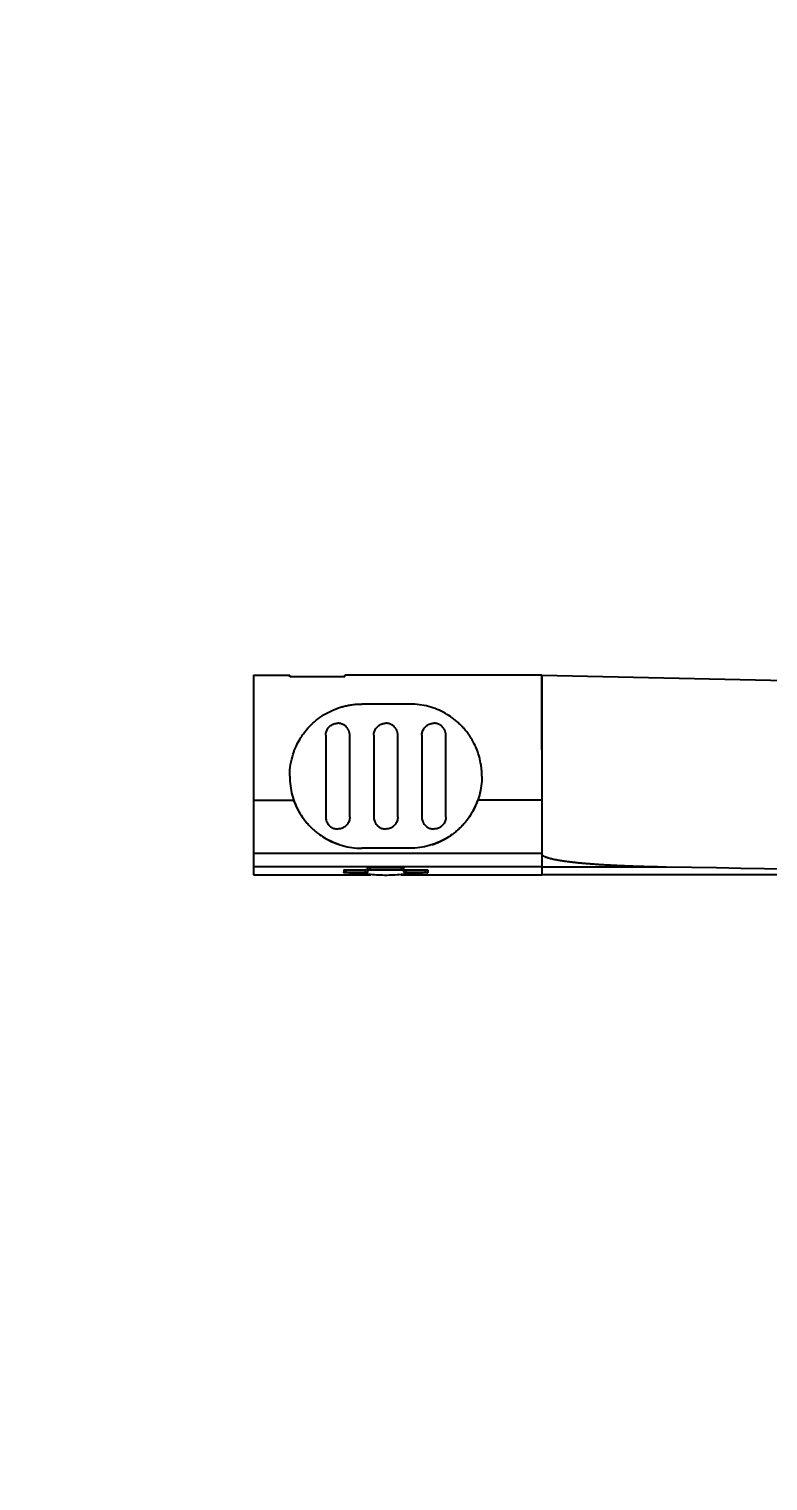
# Model space of a CAD drawing. Header units: inches. Extents: x 0 to 77285, y -118 to 40065.
# Drawn here: x 12879.8 to 12910.6, y 23756.4 to 23816.8 of the extents above; entities that cross this region are included whole.
import ezdxf

# ---------------------------------------------------------------- set-up
doc = ezdxf.new("R2010")
doc.units = ezdxf.units.IN
doc.header["$LTSCALE"] = 5
doc.header["$MEASUREMENT"] = 0
doc.layers.add('55', color=5, linetype='Continuous')
doc.styles.add('SCI', font='')
doc.styles.get('SCI').set_extended_font_data('Gulim')
doc.dimstyles.new('SCH', dxfattribs={"dimtxt": 2.5, "dimasz": 2, "dimexe": 1.25, "dimexo": 0.625, "dimtad": 1, "dimdec": 8, "dimtxsty": 'SCI', "dimcen": 2.5, "dimclrd": 4, "dimclre": 4, "dimclrt": 7, "dimadec": 8, "dimazin": 2, "dimtfac": 1, "dimtdec": 8, "dimtmove": 0, "dimatfit": 3, "dimfxl": 1, "dimarcsym": 0})

# ---------------------------------------------------------------- blocks, each defined once
blk = doc.blocks.new('A$C9060243b')
for p, q in [((-4.361, -423.504), (-3.898, -402.004)), ((3.942, -402.004), (3.942, -423.504)), ((3.612, -423.504), (3.612, -418.336)), ((-4.361, -423.504), (0.839, -423.504)), ((-4.361, -423.504), (-4.361, -431.704)), ((-1.262, -423.504), (-4.361, -423.504)), ((0.839, -423.504), (3.942, -423.504)), ((0.839, -423.504), (0.839, -426.176)), ((3.064, -423.504), (3.064, -435.504)), ((3.609, -423.504), (3.609, -435.504)), ((0.839, -426.176), (0.839, -426.176)), ((1.539, -427.504), (-1.861, -427.504)), ((2.547, -427.712), (2.547, -427.713)), ((3.839, -428.354), (3.738, -428.354)), ((3.839, -429.154), (3.839, -428.354)), ((-1.861, -428.504), (1.539, -428.504)), ((-3.161, -429.004), (-3.161, -431.004)), ((1.539, -429.504), (-1.861, -429.504)), ((2.839, -429.004), (2.839, -431.004)), ((3.737, -429.354), (3.636, -429.354)), ((3.825, -429.254), (3.652, -429.254)), ((3.737, -430.654), (3.737, -429.354)), ((3.839, -429.154), (3.738, -429.154)), ((-1.861, -430.504), (1.539, -430.504)), ((3.737, -430.654), (3.636, -430.654)), ((3.825, -430.754), (3.652, -430.754)), ((3.839, -430.854), (3.738, -430.854)), ((3.839, -431.654), (3.839, -430.854)), ((-4.293, -431.704), (-4.361, -431.704)), ((1.539, -431.504), (-1.861, -431.504)), ((3.839, -431.654), (3.738, -431.654)), ((-1.861, -432.504), (1.539, -432.504)), ((2.547, -432.295), (2.547, -432.296)), ((-4.361, -435.504), (-4.361, -434.004)), ((-4.293, -434.004), (-4.361, -434.004)), ((0.839, -433.833), (0.839, -433.833)), ((0.839, -435.504), (0.839, -433.833)), ((-4.361, -435.504), (3.939, -435.504))]:
    blk.add_line(p, q)
for points in [[(3.612, -418.336), (3.63, -417.278), (3.647, -416.243), (3.663, -415.23), (3.68, -414.241), (3.696, -413.275), (3.711, -412.334), (3.726, -411.418), (3.741, -410.527), (3.755, -409.662), (3.768, -408.823), (3.781, -408.011), (3.794, -407.227), (3.806, -406.47), (3.818, -405.743), (3.829, -405.044), (3.84, -404.375), (3.85, -403.736), (3.86, -403.127), (3.869, -402.55), (3.878, -402.004)], [(3.108, -423.504), (3.111, -423.501), (3.114, -423.499), (3.117, -423.496), (3.12, -423.493), (3.123, -423.49), (3.125, -423.486), (3.128, -423.483), (3.131, -423.48), (3.133, -423.477), (3.136, -423.473), (3.138, -423.47), (3.14, -423.466), (3.143, -423.463), (3.145, -423.46), (3.147, -423.456), (3.15, -423.452), (3.152, -423.449), (3.154, -423.445), (3.156, -423.442), (3.158, -423.438), (3.16, -423.434), (3.162, -423.43), (3.164, -423.426), (3.166, -423.423), (3.168, -423.419), (3.17, -423.415), (3.172, -423.411), (3.174, -423.407), (3.176, -423.403), (3.178, -423.399), (3.18, -423.395), (3.182, -423.391), (3.184, -423.387), (3.185, -423.383), (3.187, -423.379), (3.189, -423.375), (3.191, -423.37), (3.192, -423.366), (3.194, -423.362), (3.196, -423.358), (3.197, -423.354), (3.199, -423.35), (3.2, -423.346), (3.202, -423.342), (3.204, -423.338), (3.205, -423.334), (3.207, -423.329), (3.208, -423.325), (3.21, -423.321), (3.211, -423.317), (3.213, -423.313), (3.214, -423.309), (3.216, -423.305), (3.217, -423.3), (3.218, -423.296), (3.22, -423.292), (3.221, -423.288), (3.223, -423.284), (3.224, -423.28), (3.225, -423.275), (3.227, -423.271), (3.228, -423.267), (3.229, -423.263), (3.231, -423.259), (3.232, -423.255), (3.233, -423.251), (3.234, -423.247), (3.236, -423.242), (3.237, -423.238), (3.238, -423.234), (3.239, -423.23), (3.241, -423.226), (3.242, -423.222), (3.243, -423.217), (3.244, -423.213), (3.245, -423.209), (3.247, -423.205), (3.248, -423.201), (3.249, -423.197), (3.25, -423.192), (3.256, -423.171), (3.261, -423.15), (3.267, -423.129), (3.272, -423.107), (3.277, -423.086), (3.282, -423.065), (3.287, -423.043), (3.292, -423.021), (3.296, -423), (3.301, -422.978), (3.305, -422.957), (3.309, -422.935), (3.314, -422.913), (3.318, -422.892), (3.322, -422.87), (3.326, -422.848), (3.329, -422.826), (3.333, -422.804), (3.337, -422.783), (3.341, -422.761), (3.344, -422.739), (3.348, -422.717), (3.351, -422.695), (3.355, -422.673), (3.358, -422.651), (3.361, -422.629), (3.364, -422.607), (3.368, -422.585), (3.371, -422.563), (3.374, -422.541), (3.377, -422.519), (3.38, -422.497), (3.383, -422.475), (3.386, -422.453), (3.389, -422.43), (3.392, -422.408), (3.394, -422.386), (3.397, -422.364), (3.4, -422.342), (3.403, -422.32), (3.405, -422.298), (3.408, -422.276), (3.41, -422.253), (3.413, -422.231), (3.415, -422.209), (3.418, -422.187), (3.42, -422.165), (3.423, -422.142), (3.425, -422.12), (3.428, -422.098), (3.43, -422.076), (3.432, -422.054), (3.434, -422.031), (3.437, -422.009), (3.439, -421.987), (3.441, -421.965), (3.443, -421.943), (3.445, -421.92), (3.447, -421.898), (3.45, -421.876), (3.452, -421.854), (3.454, -421.831), (3.456, -421.809), (3.458, -421.787), (3.46, -421.765), (3.462, -421.742), (3.464, -421.72), (3.466, -421.698), (3.467, -421.675), (3.469, -421.653), (3.471, -421.631), (3.473, -421.609), (3.475, -421.586), (3.477, -421.564), (3.478, -421.542), (3.48, -421.519), (3.482, -421.497), (3.484, -421.475), (3.485, -421.452), (3.487, -421.43), (3.49, -421.386), (3.494, -421.341), (3.497, -421.296), (3.5, -421.252), (3.503, -421.207), (3.506, -421.162), (3.509, -421.118), (3.512, -421.073), (3.515, -421.028), (3.517, -420.984), (3.52, -420.939), (3.523, -420.894), (3.525, -420.85), (3.528, -420.805), (3.531, -420.76), (3.533, -420.715), (3.535, -420.671), (3.538, -420.626), (3.54, -420.581), (3.542, -420.537), (3.545, -420.492), (3.547, -420.447), (3.549, -420.402), (3.551, -420.358), (3.553, -420.313), (3.555, -420.268), (3.557, -420.223), (3.559, -420.178), (3.561, -420.134), (3.563, -420.089), (3.565, -420.044), (3.567, -419.999), (3.568, -419.955), (3.57, -419.91), (3.572, -419.865), (3.574, -419.82), (3.575, -419.775), (3.577, -419.73), (3.578, -419.686), (3.58, -419.641), (3.581, -419.596), (3.583, -419.551), (3.584, -419.506), (3.586, -419.462), (3.587, -419.417), (3.588, -419.372), (3.59, -419.327), (3.591, -419.282), (3.592, -419.237), (3.594, -419.193), (3.595, -419.148), (3.596, -419.103), (3.597, -419.058), (3.598, -419.013), (3.599, -418.968), (3.6, -418.923), (3.601, -418.879), (3.602, -418.834), (3.603, -418.789), (3.604, -418.744), (3.605, -418.724), (3.605, -418.703), (3.606, -418.683), (3.606, -418.662), (3.607, -418.642), (3.607, -418.622), (3.607, -418.601), (3.608, -418.581), (3.608, -418.56), (3.609, -418.54), (3.609, -418.52), (3.609, -418.499), (3.61, -418.479), (3.61, -418.458), (3.61, -418.438), (3.611, -418.418), (3.611, -418.397), (3.611, -418.377), (3.612, -418.356), (3.612, -418.336)], [(3.939, -429.379), (3.939, -429.086), (3.939, -428.792), (3.939, -428.498), (3.939, -428.204), (3.939, -427.911), (3.939, -427.617), (3.939, -427.323), (3.939, -427.029), (3.939, -426.736), (3.939, -426.442), (3.939, -426.148), (3.939, -425.854), (3.939, -425.56), (3.939, -425.267), (3.939, -424.973), (3.939, -424.679), (3.939, -424.385), (3.939, -424.092), (3.939, -423.798), (3.939, -423.504)], [(-0.161, -426.004), (-0.185, -426.004), (-0.209, -426.005), (-0.232, -426.005), (-0.256, -426.006), (-0.28, -426.006), (-0.303, -426.008), (-0.327, -426.009), (-0.351, -426.01), (-0.374, -426.012), (-0.398, -426.013), (-0.421, -426.015), (-0.445, -426.018), (-0.468, -426.02), (-0.491, -426.022), (-0.515, -426.025), (-0.538, -426.028), (-0.561, -426.031), (-0.584, -426.034), (-0.607, -426.038), (-0.63, -426.041), (-0.714, -426.056), (-0.796, -426.072), (-0.875, -426.09), (-0.953, -426.111), (-1.029, -426.132), (-1.103, -426.156), (-1.175, -426.18), (-1.244, -426.207), (-1.312, -426.234), (-1.378, -426.262), (-1.442, -426.291), (-1.504, -426.322), (-1.564, -426.352), (-1.621, -426.384), (-1.677, -426.415), (-1.731, -426.448), (-1.782, -426.48), (-1.832, -426.512), (-1.879, -426.545), (-1.925, -426.577), (-1.964, -426.606), (-2.003, -426.636), (-2.042, -426.667), (-2.079, -426.698), (-2.116, -426.729), (-2.153, -426.761), (-2.188, -426.793), (-2.223, -426.825), (-2.257, -426.858), (-2.291, -426.891), (-2.324, -426.925), (-2.356, -426.959), (-2.387, -426.993), (-2.418, -427.028), (-2.448, -427.063), (-2.478, -427.098), (-2.506, -427.133), (-2.534, -427.169), (-2.562, -427.205), (-2.588, -427.241), (-2.638, -427.312), (-2.687, -427.385), (-2.733, -427.46), (-2.778, -427.537), (-2.821, -427.616), (-2.862, -427.697), (-2.9, -427.78), (-2.936, -427.865), (-2.97, -427.951), (-3.002, -428.04), (-3.031, -428.129), (-3.057, -428.221), (-3.081, -428.314), (-3.102, -428.408), (-3.119, -428.504), (-3.134, -428.601), (-3.146, -428.7), (-3.154, -428.8), (-3.159, -428.902), (-3.161, -429.004)], [(-0.161, -426.004), (-0.058, -426.006), (0.044, -426.011), (0.144, -426.02), (0.243, -426.031), (0.341, -426.046), (0.437, -426.064), (0.532, -426.085), (0.625, -426.109), (0.717, -426.135), (0.806, -426.164), (0.894, -426.196), (0.981, -426.23), (1.065, -426.266), (1.148, -426.305), (1.229, -426.346), (1.307, -426.388), (1.384, -426.433), (1.459, -426.479), (1.532, -426.527), (1.602, -426.577), (1.64, -426.605), (1.678, -426.634), (1.716, -426.664), (1.752, -426.694), (1.789, -426.724), (1.824, -426.755), (1.859, -426.787), (1.894, -426.819), (1.928, -426.851), (1.962, -426.884), (1.995, -426.918), (2.027, -426.952), (2.059, -426.986), (2.09, -427.021), (2.121, -427.057), (2.151, -427.093), (2.181, -427.129), (2.21, -427.166), (2.238, -427.203), (2.266, -427.241), (2.314, -427.308), (2.36, -427.378), (2.405, -427.451), (2.449, -427.525), (2.491, -427.602), (2.531, -427.681), (2.57, -427.763), (2.606, -427.847), (2.641, -427.932), (2.673, -428.02), (2.703, -428.11), (2.73, -428.202), (2.754, -428.296), (2.776, -428.391), (2.794, -428.489), (2.81, -428.589), (2.822, -428.69), (2.831, -428.793), (2.837, -428.898), (2.839, -429.004)], [(0.766, -426.151), (0.77, -426.152), (0.773, -426.153), (0.777, -426.155), (0.781, -426.156), (0.784, -426.157), (0.788, -426.158), (0.791, -426.159), (0.795, -426.161), (0.799, -426.162), (0.802, -426.163), (0.806, -426.164), (0.81, -426.166), (0.813, -426.167), (0.817, -426.168), (0.821, -426.169), (0.824, -426.171), (0.828, -426.172), (0.832, -426.173), (0.835, -426.174), (0.839, -426.176)], [(1.564, -426.55), (1.559, -426.547), (1.555, -426.544), (1.551, -426.541), (1.547, -426.538), (1.542, -426.535), (1.538, -426.532), (1.534, -426.529), (1.53, -426.526), (1.525, -426.523), (1.521, -426.52), (1.517, -426.517), (1.513, -426.514), (1.508, -426.512), (1.504, -426.509), (1.5, -426.506), (1.495, -426.503), (1.491, -426.5), (1.487, -426.497), (1.482, -426.494), (1.478, -426.492), (1.46, -426.48), (1.442, -426.469), (1.424, -426.457), (1.406, -426.446), (1.388, -426.435), (1.369, -426.424), (1.351, -426.413), (1.332, -426.402), (1.314, -426.392), (1.295, -426.381), (1.276, -426.371), (1.257, -426.361), (1.238, -426.351), (1.219, -426.341), (1.2, -426.331), (1.181, -426.321), (1.162, -426.312), (1.142, -426.302), (1.123, -426.293), (1.104, -426.284), (1.091, -426.278), (1.078, -426.272), (1.065, -426.266), (1.052, -426.26), (1.038, -426.254), (1.025, -426.249), (1.012, -426.243), (0.999, -426.238), (0.986, -426.232), (0.973, -426.227), (0.959, -426.221), (0.946, -426.216), (0.933, -426.211), (0.919, -426.205), (0.906, -426.2), (0.893, -426.195), (0.879, -426.19), (0.866, -426.185), (0.852, -426.18), (0.839, -426.176)], [(-1.861, -427.504), (-1.88, -427.504), (-1.898, -427.505), (-1.916, -427.507), (-1.934, -427.509), (-1.951, -427.512), (-1.968, -427.516), (-1.984, -427.519), (-2, -427.524), (-2.015, -427.529), (-2.03, -427.534), (-2.045, -427.539), (-2.059, -427.545), (-2.073, -427.551), (-2.086, -427.558), (-2.099, -427.564), (-2.111, -427.571), (-2.123, -427.578), (-2.134, -427.585), (-2.145, -427.592), (-2.155, -427.6), (-2.172, -427.613), (-2.189, -427.627), (-2.206, -427.642), (-2.222, -427.658), (-2.237, -427.674), (-2.251, -427.692), (-2.265, -427.71), (-2.278, -427.729), (-2.291, -427.748), (-2.302, -427.768), (-2.313, -427.789), (-2.323, -427.811), (-2.331, -427.833), (-2.339, -427.856), (-2.346, -427.879), (-2.351, -427.903), (-2.355, -427.928), (-2.359, -427.953), (-2.361, -427.978), (-2.361, -428.004)], [(1.539, -427.504), (1.581, -427.506), (1.621, -427.511), (1.661, -427.519), (1.699, -427.53), (1.736, -427.544), (1.771, -427.561), (1.805, -427.581), (1.837, -427.602), (1.867, -427.627), (1.894, -427.653), (1.92, -427.681), (1.944, -427.712), (1.965, -427.744), (1.984, -427.777), (2, -427.812), (2.014, -427.849), (2.025, -427.886), (2.032, -427.925), (2.037, -427.964), (2.039, -428.004)], [(2.689, -428.068), (2.687, -428.063), (2.685, -428.057), (2.683, -428.051), (2.681, -428.045), (2.68, -428.04), (2.678, -428.034), (2.676, -428.028), (2.674, -428.022), (2.672, -428.017), (2.67, -428.011), (2.668, -428.005), (2.666, -428), (2.664, -427.994), (2.662, -427.988), (2.659, -427.982), (2.657, -427.977), (2.655, -427.971), (2.653, -427.965), (2.651, -427.96), (2.649, -427.954), (2.642, -427.934), (2.634, -427.915), (2.626, -427.895), (2.618, -427.875), (2.61, -427.856), (2.602, -427.836), (2.594, -427.817), (2.585, -427.797), (2.577, -427.778), (2.568, -427.759), (2.559, -427.739), (2.55, -427.72), (2.541, -427.701), (2.532, -427.682), (2.523, -427.663), (2.513, -427.644), (2.503, -427.626), (2.494, -427.607), (2.484, -427.588), (2.474, -427.57), (2.465, -427.554), (2.456, -427.537), (2.447, -427.521), (2.438, -427.505), (2.428, -427.489), (2.419, -427.473), (2.409, -427.457), (2.4, -427.442), (2.39, -427.426), (2.38, -427.41), (2.37, -427.394), (2.36, -427.379), (2.35, -427.363), (2.34, -427.348), (2.33, -427.333), (2.32, -427.317), (2.309, -427.302), (2.299, -427.287), (2.288, -427.272), (2.277, -427.257)], [(-1.861, -428.504), (-1.903, -428.502), (-1.944, -428.497), (-1.984, -428.489), (-2.022, -428.478), (-2.059, -428.464), (-2.094, -428.447), (-2.128, -428.428), (-2.159, -428.406), (-2.189, -428.382), (-2.217, -428.355), (-2.243, -428.327), (-2.267, -428.297), (-2.288, -428.265), (-2.307, -428.231), (-2.323, -428.196), (-2.336, -428.16), (-2.347, -428.122), (-2.355, -428.084), (-2.36, -428.044), (-2.361, -428.004)], [(1.539, -428.504), (1.58, -428.502), (1.62, -428.498), (1.659, -428.49), (1.696, -428.479), (1.733, -428.465), (1.768, -428.449), (1.802, -428.429), (1.834, -428.408), (1.864, -428.384), (1.892, -428.358), (1.918, -428.33), (1.942, -428.3), (1.964, -428.268), (1.983, -428.234), (1.999, -428.199), (2.013, -428.163), (2.024, -428.125), (2.032, -428.086), (2.037, -428.045), (2.039, -428.004)], [(3.738, -428.354), (3.738, -428.351), (3.738, -428.349), (3.738, -428.346), (3.738, -428.343), (3.738, -428.341), (3.738, -428.338), (3.738, -428.335), (3.739, -428.333), (3.739, -428.33), (3.739, -428.327), (3.739, -428.325), (3.739, -428.322), (3.739, -428.32), (3.739, -428.317), (3.739, -428.315), (3.739, -428.312), (3.74, -428.31), (3.74, -428.307), (3.74, -428.305), (3.74, -428.303), (3.74, -428.301), (3.74, -428.299), (3.741, -428.297), (3.741, -428.295), (3.741, -428.293), (3.741, -428.291), (3.741, -428.289), (3.742, -428.287), (3.742, -428.286), (3.742, -428.284), (3.742, -428.282), (3.742, -428.281), (3.743, -428.279), (3.743, -428.278), (3.743, -428.276), (3.743, -428.275), (3.744, -428.273), (3.744, -428.272), (3.744, -428.27), (3.744, -428.269), (3.745, -428.268), (3.745, -428.268), (3.745, -428.267), (3.745, -428.267), (3.745, -428.266), (3.745, -428.265), (3.745, -428.265), (3.746, -428.264), (3.746, -428.264), (3.746, -428.263), (3.746, -428.262), (3.746, -428.262), (3.746, -428.261), (3.746, -428.261), (3.747, -428.261), (3.747, -428.26), (3.747, -428.26), (3.747, -428.259), (3.747, -428.259), (3.747, -428.258)], [(3.738, -429.154), (3.738, -429.114), (3.738, -429.074), (3.738, -429.034), (3.738, -428.994), (3.738, -428.954), (3.738, -428.914), (3.738, -428.874), (3.738, -428.834), (3.738, -428.794), (3.738, -428.754), (3.738, -428.714), (3.738, -428.674), (3.738, -428.634), (3.738, -428.594), (3.738, -428.554), (3.738, -428.514), (3.738, -428.474), (3.738, -428.434), (3.738, -428.394), (3.738, -428.354)], [(3.747, -428.258), (3.748, -428.258), (3.748, -428.258), (3.748, -428.257), (3.748, -428.257), (3.748, -428.257), (3.748, -428.256), (3.749, -428.256), (3.749, -428.256), (3.749, -428.255), (3.749, -428.255), (3.749, -428.255), (3.75, -428.255), (3.75, -428.255), (3.75, -428.255), (3.75, -428.254), (3.75, -428.254), (3.751, -428.254), (3.751, -428.254), (3.751, -428.254), (3.751, -428.254)], [(3.751, -428.254), (3.756, -428.254), (3.761, -428.254), (3.766, -428.254), (3.771, -428.254), (3.776, -428.254), (3.781, -428.254), (3.786, -428.254), (3.791, -428.254), (3.796, -428.254), (3.801, -428.254), (3.806, -428.254), (3.811, -428.254), (3.816, -428.254), (3.821, -428.254), (3.826, -428.254), (3.831, -428.254), (3.836, -428.254), (3.841, -428.254), (3.846, -428.254), (3.851, -428.254)], [(3.839, -428.354), (3.839, -428.347), (3.839, -428.34), (3.839, -428.334), (3.839, -428.327), (3.839, -428.321), (3.84, -428.315), (3.84, -428.309), (3.84, -428.304), (3.841, -428.298), (3.841, -428.293), (3.842, -428.288), (3.842, -428.284), (3.843, -428.279), (3.844, -428.275), (3.844, -428.272), (3.845, -428.268), (3.846, -428.265), (3.846, -428.263), (3.847, -428.26), (3.848, -428.258)], [(3.848, -428.258), (3.848, -428.258), (3.848, -428.258), (3.848, -428.257), (3.848, -428.257), (3.849, -428.256), (3.849, -428.256), (3.849, -428.256), (3.849, -428.256), (3.849, -428.255), (3.85, -428.255), (3.85, -428.255), (3.85, -428.255), (3.85, -428.254), (3.85, -428.254), (3.85, -428.254), (3.851, -428.254), (3.851, -428.254), (3.851, -428.254), (3.851, -428.254), (3.851, -428.254)], [(3.862, -428.299), (3.861, -428.296), (3.861, -428.292), (3.861, -428.289), (3.86, -428.286), (3.86, -428.283), (3.86, -428.28), (3.859, -428.277), (3.859, -428.274), (3.858, -428.271), (3.858, -428.269), (3.857, -428.266), (3.857, -428.264), (3.856, -428.262), (3.855, -428.26), (3.855, -428.258), (3.854, -428.257), (3.854, -428.255), (3.853, -428.255), (3.852, -428.254), (3.851, -428.254)], [(3.862, -428.299), (3.868, -428.381), (3.875, -428.463), (3.881, -428.546), (3.887, -428.628), (3.894, -428.71), (3.9, -428.793), (3.905, -428.875), (3.911, -428.958), (3.917, -429.04), (3.922, -429.123), (3.928, -429.205), (3.933, -429.288), (3.938, -429.37), (3.943, -429.453), (3.948, -429.535), (3.953, -429.618), (3.957, -429.701), (3.962, -429.783), (3.966, -429.866), (3.97, -429.949)], [(-1.861, -429.504), (-1.88, -429.504), (-1.898, -429.505), (-1.916, -429.507), (-1.934, -429.509), (-1.951, -429.512), (-1.968, -429.516), (-1.984, -429.519), (-2, -429.524), (-2.015, -429.529), (-2.03, -429.534), (-2.045, -429.539), (-2.059, -429.545), (-2.073, -429.551), (-2.086, -429.558), (-2.099, -429.564), (-2.111, -429.571), (-2.123, -429.578), (-2.134, -429.585), (-2.145, -429.592), (-2.155, -429.6), (-2.172, -429.613), (-2.189, -429.627), (-2.206, -429.642), (-2.222, -429.658), (-2.237, -429.674), (-2.251, -429.692), (-2.265, -429.71), (-2.278, -429.729), (-2.291, -429.748), (-2.302, -429.768), (-2.313, -429.789), (-2.323, -429.811), (-2.331, -429.833), (-2.339, -429.856), (-2.346, -429.879), (-2.351, -429.903), (-2.355, -429.928), (-2.359, -429.953), (-2.361, -429.978), (-2.361, -430.004)], [(1.539, -429.504), (1.581, -429.506), (1.621, -429.511), (1.661, -429.519), (1.699, -429.53), (1.736, -429.544), (1.771, -429.561), (1.805, -429.581), (1.837, -429.602), (1.867, -429.627), (1.894, -429.653), (1.92, -429.681), (1.944, -429.712), (1.965, -429.744), (1.984, -429.777), (2, -429.812), (2.014, -429.849), (2.025, -429.886), (2.032, -429.925), (2.037, -429.964), (2.039, -430.004)], [(3.636, -429.354), (3.636, -429.351), (3.636, -429.349), (3.636, -429.346), (3.636, -429.343), (3.636, -429.341), (3.636, -429.338), (3.637, -429.335), (3.637, -429.333), (3.637, -429.33), (3.637, -429.327), (3.637, -429.325), (3.637, -429.322), (3.637, -429.319), (3.637, -429.317), (3.638, -429.314), (3.638, -429.312), (3.638, -429.309), (3.638, -429.307), (3.638, -429.305), (3.639, -429.302), (3.639, -429.3), (3.639, -429.298), (3.639, -429.296), (3.639, -429.294), (3.64, -429.293), (3.64, -429.291), (3.64, -429.289), (3.64, -429.287), (3.641, -429.285), (3.641, -429.284), (3.641, -429.282), (3.641, -429.28), (3.642, -429.279), (3.642, -429.277), (3.642, -429.276), (3.643, -429.274), (3.643, -429.273), (3.643, -429.271), (3.644, -429.27), (3.644, -429.269), (3.644, -429.267), (3.645, -429.266), (3.645, -429.265), (3.645, -429.264), (3.646, -429.263), (3.646, -429.261), (3.647, -429.26), (3.647, -429.26), (3.647, -429.259), (3.648, -429.258), (3.648, -429.257), (3.649, -429.257), (3.649, -429.256), (3.65, -429.256), (3.65, -429.255), (3.65, -429.255), (3.651, -429.254), (3.651, -429.254), (3.652, -429.254), (3.652, -429.254)], [(3.636, -430.654), (3.636, -430.589), (3.636, -430.524), (3.636, -430.459), (3.636, -430.394), (3.636, -430.329), (3.636, -430.264), (3.636, -430.199), (3.636, -430.134), (3.636, -430.069), (3.636, -430.004), (3.636, -429.939), (3.636, -429.874), (3.636, -429.809), (3.636, -429.744), (3.636, -429.679), (3.636, -429.614), (3.636, -429.549), (3.636, -429.484), (3.636, -429.419), (3.636, -429.354)], [(3.725, -429.254), (3.725, -429.254), (3.726, -429.254), (3.726, -429.254), (3.726, -429.254), (3.727, -429.253), (3.727, -429.253), (3.728, -429.252), (3.728, -429.252), (3.728, -429.251), (3.729, -429.25), (3.729, -429.25), (3.729, -429.249), (3.73, -429.248), (3.73, -429.247), (3.73, -429.246), (3.731, -429.245), (3.731, -429.244), (3.731, -429.242), (3.732, -429.241), (3.732, -429.24), (3.732, -429.239), (3.732, -429.237), (3.733, -429.236), (3.733, -429.235), (3.733, -429.233), (3.733, -429.232), (3.734, -429.23), (3.734, -429.228), (3.734, -429.227), (3.734, -429.225), (3.735, -429.223), (3.735, -429.222), (3.735, -429.22), (3.735, -429.218), (3.735, -429.216), (3.736, -429.214), (3.736, -429.212), (3.736, -429.21), (3.736, -429.208), (3.736, -429.206), (3.737, -429.204), (3.737, -429.202), (3.737, -429.199), (3.737, -429.197), (3.737, -429.194), (3.737, -429.192), (3.737, -429.189), (3.738, -429.187), (3.738, -429.184), (3.738, -429.181), (3.738, -429.179), (3.738, -429.176), (3.738, -429.173), (3.738, -429.17), (3.738, -429.168), (3.738, -429.165), (3.738, -429.162), (3.738, -429.16), (3.738, -429.157), (3.738, -429.154)], [(3.737, -429.354), (3.737, -429.346), (3.738, -429.338), (3.738, -429.33), (3.738, -429.323), (3.739, -429.316), (3.739, -429.309), (3.74, -429.302), (3.74, -429.295), (3.741, -429.289), (3.742, -429.284), (3.743, -429.278), (3.744, -429.274), (3.745, -429.269), (3.746, -429.265), (3.747, -429.262), (3.748, -429.259), (3.749, -429.257), (3.751, -429.255), (3.752, -429.254), (3.753, -429.254)], [(3.825, -429.254), (3.827, -429.254), (3.828, -429.253), (3.829, -429.251), (3.83, -429.249), (3.831, -429.246), (3.832, -429.243), (3.832, -429.239), (3.833, -429.235), (3.834, -429.23), (3.835, -429.225), (3.836, -429.219), (3.836, -429.213), (3.837, -429.206), (3.837, -429.2), (3.838, -429.193), (3.838, -429.185), (3.838, -429.178), (3.838, -429.17), (3.839, -429.162), (3.839, -429.154)], [(-1.861, -430.504), (-1.903, -430.502), (-1.944, -430.497), (-1.984, -430.489), (-2.022, -430.478), (-2.059, -430.464), (-2.094, -430.447), (-2.128, -430.428), (-2.159, -430.406), (-2.189, -430.382), (-2.217, -430.355), (-2.243, -430.327), (-2.267, -430.297), (-2.288, -430.265), (-2.307, -430.231), (-2.323, -430.196), (-2.336, -430.16), (-2.347, -430.122), (-2.355, -430.084), (-2.36, -430.044), (-2.361, -430.004)], [(1.539, -430.504), (1.58, -430.502), (1.62, -430.498), (1.659, -430.49), (1.696, -430.479), (1.733, -430.465), (1.768, -430.449), (1.802, -430.429), (1.834, -430.408), (1.864, -430.384), (1.892, -430.358), (1.918, -430.33), (1.942, -430.3), (1.964, -430.268), (1.983, -430.234), (1.999, -430.199), (2.013, -430.163), (2.024, -430.125), (2.032, -430.086), (2.037, -430.045), (2.039, -430.004)], [(3.97, -430.06), (3.966, -430.142), (3.962, -430.225), (3.957, -430.308), (3.953, -430.39), (3.948, -430.473), (3.943, -430.555), (3.938, -430.638), (3.933, -430.72), (3.928, -430.803), (3.922, -430.886), (3.917, -430.968), (3.911, -431.051), (3.905, -431.133), (3.9, -431.215), (3.894, -431.298), (3.887, -431.38), (3.881, -431.463), (3.875, -431.545), (3.868, -431.627), (3.862, -431.71)], [(3.97, -429.949), (3.97, -429.953), (3.971, -429.958), (3.971, -429.964), (3.971, -429.969), (3.971, -429.975), (3.971, -429.98), (3.971, -429.986), (3.971, -429.992), (3.971, -429.998), (3.972, -430.004), (3.971, -430.01), (3.971, -430.016), (3.971, -430.022), (3.971, -430.028), (3.971, -430.034), (3.971, -430.039), (3.971, -430.045), (3.971, -430.05), (3.97, -430.055), (3.97, -430.06)], [(3.652, -430.754), (3.652, -430.754), (3.651, -430.754), (3.651, -430.754), (3.65, -430.754), (3.65, -430.753), (3.65, -430.753), (3.649, -430.752), (3.649, -430.752), (3.648, -430.751), (3.648, -430.75), (3.648, -430.75), (3.647, -430.749), (3.647, -430.748), (3.646, -430.747), (3.646, -430.746), (3.646, -430.745), (3.645, -430.744), (3.645, -430.743), (3.644, -430.741), (3.644, -430.74), (3.644, -430.739), (3.643, -430.737), (3.643, -430.736), (3.643, -430.735), (3.642, -430.733), (3.642, -430.732), (3.642, -430.73), (3.642, -430.729), (3.641, -430.727), (3.641, -430.725), (3.641, -430.724), (3.64, -430.722), (3.64, -430.72), (3.64, -430.718), (3.64, -430.716), (3.64, -430.714), (3.639, -430.713), (3.639, -430.711), (3.639, -430.709), (3.639, -430.707), (3.638, -430.704), (3.638, -430.702), (3.638, -430.699), (3.638, -430.697), (3.638, -430.694), (3.637, -430.692), (3.637, -430.689), (3.637, -430.687), (3.637, -430.684), (3.637, -430.681), (3.637, -430.679), (3.637, -430.676), (3.637, -430.673), (3.636, -430.671), (3.636, -430.668), (3.636, -430.665), (3.636, -430.662), (3.636, -430.66), (3.636, -430.657), (3.636, -430.654)], [(3.725, -430.754), (3.725, -430.754), (3.726, -430.754), (3.726, -430.754), (3.726, -430.755), (3.727, -430.755), (3.727, -430.756), (3.728, -430.756), (3.728, -430.757), (3.728, -430.757), (3.729, -430.758), (3.729, -430.759), (3.729, -430.76), (3.73, -430.76), (3.73, -430.761), (3.73, -430.762), (3.731, -430.764), (3.731, -430.765), (3.731, -430.766), (3.732, -430.767), (3.732, -430.769), (3.732, -430.77), (3.732, -430.771), (3.733, -430.773), (3.733, -430.774), (3.733, -430.776), (3.733, -430.777), (3.734, -430.779), (3.734, -430.78), (3.734, -430.782), (3.734, -430.784), (3.735, -430.785), (3.735, -430.787), (3.735, -430.789), (3.735, -430.791), (3.735, -430.793), (3.736, -430.794), (3.736, -430.796), (3.736, -430.798), (3.736, -430.8), (3.736, -430.802), (3.737, -430.805), (3.737, -430.807), (3.737, -430.809), (3.737, -430.812), (3.737, -430.814), (3.737, -430.817), (3.737, -430.819), (3.738, -430.822), (3.738, -430.825), (3.738, -430.827), (3.738, -430.83), (3.738, -430.833), (3.738, -430.835), (3.738, -430.838), (3.738, -430.841), (3.738, -430.843), (3.738, -430.846), (3.738, -430.849), (3.738, -430.851), (3.738, -430.854)], [(3.753, -430.754), (3.752, -430.754), (3.751, -430.753), (3.749, -430.751), (3.748, -430.749), (3.747, -430.746), (3.746, -430.743), (3.745, -430.739), (3.744, -430.735), (3.743, -430.73), (3.742, -430.725), (3.741, -430.719), (3.74, -430.713), (3.74, -430.707), (3.739, -430.7), (3.739, -430.693), (3.738, -430.686), (3.738, -430.678), (3.738, -430.671), (3.737, -430.662), (3.737, -430.654)], [(3.839, -430.854), (3.839, -430.846), (3.838, -430.838), (3.838, -430.83), (3.838, -430.822), (3.838, -430.815), (3.837, -430.808), (3.837, -430.801), (3.836, -430.795), (3.835, -430.789), (3.835, -430.783), (3.834, -430.778), (3.833, -430.773), (3.832, -430.769), (3.831, -430.765), (3.831, -430.762), (3.83, -430.759), (3.829, -430.757), (3.828, -430.755), (3.827, -430.754), (3.825, -430.754)], [(3.939, -435.504), (3.939, -435.26), (3.939, -435.017), (3.939, -434.773), (3.939, -434.529), (3.939, -434.285), (3.939, -434.041), (3.939, -433.798), (3.939, -433.554), (3.939, -433.31), (3.939, -433.066), (3.939, -432.823), (3.939, -432.579), (3.939, -432.335), (3.939, -432.091), (3.939, -431.848), (3.939, -431.604), (3.939, -431.36), (3.939, -431.116), (3.939, -430.872), (3.939, -430.629)], [(-0.161, -434.004), (-0.288, -434.001), (-0.412, -433.994), (-0.531, -433.981), (-0.647, -433.965), (-0.759, -433.944), (-0.867, -433.92), (-0.97, -433.893), (-1.07, -433.863), (-1.166, -433.831), (-1.257, -433.797), (-1.344, -433.761), (-1.426, -433.724), (-1.505, -433.686), (-1.578, -433.648), (-1.648, -433.61), (-1.712, -433.572), (-1.772, -433.535), (-1.828, -433.498), (-1.879, -433.464), (-1.925, -433.431), (-2.005, -433.371), (-2.082, -433.309), (-2.157, -433.244), (-2.229, -433.178), (-2.298, -433.11), (-2.365, -433.04), (-2.428, -432.969), (-2.49, -432.896), (-2.548, -432.821), (-2.604, -432.745), (-2.657, -432.668), (-2.708, -432.59), (-2.755, -432.511), (-2.8, -432.43), (-2.843, -432.349), (-2.883, -432.267), (-2.92, -432.184), (-2.954, -432.1), (-2.985, -432.016), (-3.014, -431.931), (-3.027, -431.893), (-3.039, -431.853), (-3.05, -431.813), (-3.061, -431.772), (-3.072, -431.73), (-3.082, -431.687), (-3.092, -431.643), (-3.102, -431.599), (-3.111, -431.553), (-3.119, -431.507), (-3.126, -431.46), (-3.133, -431.412), (-3.14, -431.364), (-3.145, -431.315), (-3.15, -431.265), (-3.154, -431.214), (-3.157, -431.163), (-3.159, -431.11), (-3.161, -431.058), (-3.161, -431.004)], [(-0.161, -434.004), (-0.058, -434.002), (0.044, -433.997), (0.144, -433.989), (0.243, -433.977), (0.341, -433.962), (0.437, -433.944), (0.532, -433.923), (0.625, -433.899), (0.717, -433.873), (0.806, -433.844), (0.894, -433.812), (0.981, -433.778), (1.065, -433.742), (1.148, -433.703), (1.229, -433.663), (1.307, -433.62), (1.384, -433.575), (1.459, -433.529), (1.532, -433.481), (1.602, -433.431), (1.64, -433.403), (1.678, -433.374), (1.716, -433.345), (1.752, -433.315), (1.789, -433.284), (1.824, -433.253), (1.859, -433.222), (1.894, -433.19), (1.928, -433.157), (1.962, -433.124), (1.995, -433.09), (2.027, -433.056), (2.059, -433.022), (2.09, -432.987), (2.121, -432.951), (2.151, -432.915), (2.181, -432.879), (2.21, -432.842), (2.238, -432.805), (2.266, -432.767), (2.314, -432.7), (2.36, -432.63), (2.405, -432.558), (2.449, -432.483), (2.491, -432.406), (2.531, -432.327), (2.57, -432.245), (2.606, -432.162), (2.641, -432.076), (2.673, -431.988), (2.703, -431.898), (2.73, -431.806), (2.754, -431.713), (2.776, -431.617), (2.794, -431.519), (2.81, -431.42), (2.822, -431.318), (2.831, -431.215), (2.837, -431.111), (2.839, -431.004)], [(3.738, -431.654), (3.738, -431.614), (3.738, -431.574), (3.738, -431.534), (3.738, -431.494), (3.738, -431.454), (3.738, -431.414), (3.738, -431.374), (3.738, -431.334), (3.738, -431.294), (3.738, -431.254), (3.738, -431.214), (3.738, -431.174), (3.738, -431.134), (3.738, -431.094), (3.738, -431.054), (3.738, -431.014), (3.738, -430.974), (3.738, -430.934), (3.738, -430.894), (3.738, -430.854)], [(-4.293, -431.704), (-4.293, -431.819), (-4.293, -431.934), (-4.293, -432.049), (-4.293, -432.164), (-4.293, -432.279), (-4.293, -432.394), (-4.293, -432.509), (-4.293, -432.624), (-4.293, -432.739), (-4.293, -432.854), (-4.293, -432.969), (-4.293, -433.084), (-4.293, -433.199), (-4.293, -433.314), (-4.293, -433.429), (-4.293, -433.544), (-4.293, -433.659), (-4.293, -433.774), (-4.293, -433.889), (-4.293, -434.004)], [(-4.293, -431.704), (-4.293, -431.819), (-4.293, -431.934), (-4.293, -432.049), (-4.293, -432.164), (-4.293, -432.279), (-4.293, -432.394), (-4.293, -432.509), (-4.293, -432.624), (-4.293, -432.739), (-4.293, -432.854), (-4.293, -432.969), (-4.293, -433.084), (-4.293, -433.199), (-4.293, -433.314), (-4.293, -433.429), (-4.293, -433.544), (-4.293, -433.659), (-4.293, -433.774), (-4.293, -433.889), (-4.293, -434.004)], [(-1.861, -431.504), (-1.88, -431.504), (-1.898, -431.505), (-1.916, -431.507), (-1.934, -431.509), (-1.951, -431.512), (-1.968, -431.516), (-1.984, -431.519), (-2, -431.524), (-2.015, -431.529), (-2.03, -431.534), (-2.045, -431.539), (-2.059, -431.545), (-2.073, -431.551), (-2.086, -431.558), (-2.099, -431.564), (-2.111, -431.571), (-2.123, -431.578), (-2.134, -431.585), (-2.145, -431.592), (-2.155, -431.6), (-2.172, -431.613), (-2.189, -431.627), (-2.206, -431.642), (-2.222, -431.658), (-2.237, -431.674), (-2.251, -431.692), (-2.265, -431.71), (-2.278, -431.729), (-2.291, -431.748), (-2.302, -431.768), (-2.313, -431.789), (-2.323, -431.811), (-2.331, -431.833), (-2.339, -431.856), (-2.346, -431.879), (-2.351, -431.903), (-2.355, -431.928), (-2.359, -431.953), (-2.361, -431.978), (-2.361, -432.004)], [(1.539, -431.504), (1.581, -431.506), (1.621, -431.511), (1.661, -431.519), (1.699, -431.53), (1.736, -431.544), (1.771, -431.561), (1.805, -431.581), (1.837, -431.602), (1.867, -431.627), (1.894, -431.653), (1.92, -431.681), (1.944, -431.712), (1.965, -431.744), (1.984, -431.777), (2, -431.812), (2.014, -431.849), (2.025, -431.886), (2.032, -431.925), (2.037, -431.964), (2.039, -432.004)], [(2.688, -431.944), (2.685, -431.953), (2.682, -431.962), (2.679, -431.971), (2.676, -431.98), (2.673, -431.989), (2.67, -431.998), (2.666, -432.007), (2.663, -432.015), (2.66, -432.024), (2.657, -432.033), (2.654, -432.042), (2.65, -432.051), (2.647, -432.06), (2.644, -432.069), (2.64, -432.077), (2.637, -432.086), (2.634, -432.095), (2.63, -432.104), (2.627, -432.112), (2.623, -432.121), (2.611, -432.151), (2.599, -432.18), (2.586, -432.209), (2.573, -432.238), (2.56, -432.267), (2.546, -432.296), (2.532, -432.325), (2.518, -432.354), (2.504, -432.382), (2.489, -432.41), (2.474, -432.438), (2.458, -432.466), (2.443, -432.494), (2.427, -432.521), (2.411, -432.549), (2.394, -432.576), (2.377, -432.603), (2.36, -432.63), (2.343, -432.656), (2.325, -432.683), (2.323, -432.686), (2.321, -432.689), (2.319, -432.692), (2.317, -432.696), (2.314, -432.699), (2.312, -432.702), (2.31, -432.705), (2.308, -432.708), (2.306, -432.711), (2.304, -432.714), (2.301, -432.718), (2.299, -432.721), (2.297, -432.724), (2.295, -432.727), (2.293, -432.73), (2.29, -432.733), (2.288, -432.736), (2.286, -432.739), (2.284, -432.743), (2.282, -432.746)], [(3.747, -431.75), (3.747, -431.749), (3.747, -431.748), (3.746, -431.747), (3.746, -431.746), (3.746, -431.745), (3.745, -431.744), (3.745, -431.743), (3.745, -431.741), (3.745, -431.74), (3.744, -431.739), (3.744, -431.737), (3.744, -431.736), (3.743, -431.734), (3.743, -431.732), (3.743, -431.731), (3.743, -431.729), (3.742, -431.727), (3.742, -431.725), (3.742, -431.723), (3.742, -431.721), (3.741, -431.72), (3.741, -431.718), (3.741, -431.716), (3.741, -431.714), (3.741, -431.712), (3.74, -431.71), (3.74, -431.708), (3.74, -431.706), (3.74, -431.704), (3.74, -431.702), (3.74, -431.7), (3.74, -431.698), (3.739, -431.696), (3.739, -431.694), (3.739, -431.691), (3.739, -431.689), (3.739, -431.687), (3.739, -431.685), (3.739, -431.682), (3.739, -431.68), (3.739, -431.679), (3.739, -431.678), (3.739, -431.676), (3.738, -431.675), (3.738, -431.674), (3.738, -431.672), (3.738, -431.671), (3.738, -431.67), (3.738, -431.669), (3.738, -431.667), (3.738, -431.666), (3.738, -431.665), (3.738, -431.663), (3.738, -431.662), (3.738, -431.661), (3.738, -431.659), (3.738, -431.658), (3.738, -431.657), (3.738, -431.655), (3.738, -431.654)], [(3.747, -431.75), (3.748, -431.75), (3.748, -431.751), (3.748, -431.751), (3.748, -431.751), (3.748, -431.752), (3.748, -431.752), (3.748, -431.752), (3.749, -431.752), (3.749, -431.753), (3.749, -431.753), (3.749, -431.753), (3.749, -431.753), (3.749, -431.753), (3.75, -431.754), (3.75, -431.754), (3.75, -431.754), (3.75, -431.754), (3.75, -431.754), (3.75, -431.754), (3.751, -431.754), (3.751, -431.754), (3.751, -431.754), (3.751, -431.754), (3.751, -431.754), (3.751, -431.754), (3.751, -431.754), (3.751, -431.754), (3.751, -431.754), (3.751, -431.754), (3.751, -431.754), (3.751, -431.754), (3.751, -431.754), (3.751, -431.754), (3.751, -431.754), (3.751, -431.754), (3.751, -431.754), (3.751, -431.754), (3.751, -431.754), (3.751, -431.754), (3.751, -431.754)], [(3.751, -431.754), (3.756, -431.754), (3.761, -431.754), (3.766, -431.754), (3.771, -431.754), (3.776, -431.754), (3.781, -431.754), (3.786, -431.754), (3.791, -431.754), (3.796, -431.754), (3.801, -431.754), (3.806, -431.754), (3.811, -431.754), (3.816, -431.754), (3.821, -431.754), (3.826, -431.754), (3.831, -431.754), (3.836, -431.754), (3.841, -431.754), (3.846, -431.754), (3.851, -431.754)], [(3.848, -431.75), (3.847, -431.748), (3.846, -431.746), (3.846, -431.743), (3.845, -431.74), (3.844, -431.737), (3.844, -431.733), (3.843, -431.729), (3.842, -431.725), (3.842, -431.72), (3.841, -431.715), (3.841, -431.71), (3.84, -431.705), (3.84, -431.699), (3.84, -431.693), (3.839, -431.687), (3.839, -431.681), (3.839, -431.675), (3.839, -431.668), (3.839, -431.661), (3.839, -431.654)], [(3.848, -431.75), (3.848, -431.75), (3.848, -431.751), (3.848, -431.751), (3.848, -431.751), (3.849, -431.752), (3.849, -431.752), (3.849, -431.752), (3.849, -431.753), (3.849, -431.753), (3.85, -431.753), (3.85, -431.753), (3.85, -431.754), (3.85, -431.754), (3.85, -431.754), (3.85, -431.754), (3.851, -431.754), (3.851, -431.754), (3.851, -431.754), (3.851, -431.754), (3.851, -431.754)], [(3.862, -431.71), (3.861, -431.713), (3.861, -431.716), (3.861, -431.719), (3.86, -431.722), (3.86, -431.725), (3.86, -431.728), (3.859, -431.731), (3.859, -431.734), (3.858, -431.737), (3.858, -431.74), (3.857, -431.742), (3.857, -431.745), (3.856, -431.747), (3.855, -431.749), (3.855, -431.75), (3.854, -431.752), (3.854, -431.753), (3.853, -431.754), (3.852, -431.754), (3.851, -431.754)], [(-1.861, -432.504), (-1.903, -432.502), (-1.944, -432.497), (-1.984, -432.489), (-2.022, -432.478), (-2.059, -432.464), (-2.094, -432.447), (-2.128, -432.428), (-2.159, -432.406), (-2.189, -432.382), (-2.217, -432.355), (-2.243, -432.327), (-2.267, -432.297), (-2.288, -432.265), (-2.307, -432.231), (-2.323, -432.196), (-2.336, -432.16), (-2.347, -432.122), (-2.355, -432.084), (-2.36, -432.044), (-2.361, -432.004)], [(1.539, -432.504), (1.58, -432.502), (1.62, -432.498), (1.659, -432.49), (1.696, -432.479), (1.733, -432.465), (1.768, -432.449), (1.802, -432.429), (1.834, -432.408), (1.864, -432.384), (1.892, -432.358), (1.918, -432.33), (1.942, -432.3), (1.964, -432.268), (1.983, -432.234), (1.999, -432.199), (2.013, -432.163), (2.024, -432.125), (2.032, -432.086), (2.037, -432.045), (2.039, -432.004)], [(1.551, -433.468), (1.544, -433.472), (1.538, -433.477), (1.531, -433.481), (1.524, -433.486), (1.517, -433.491), (1.511, -433.495), (1.504, -433.5), (1.497, -433.504), (1.49, -433.509), (1.483, -433.513), (1.477, -433.518), (1.47, -433.522), (1.463, -433.527), (1.456, -433.531), (1.449, -433.535), (1.442, -433.54), (1.435, -433.544), (1.428, -433.548), (1.421, -433.553), (1.415, -433.557), (1.405, -433.563), (1.396, -433.568), (1.387, -433.574), (1.378, -433.579), (1.369, -433.585), (1.36, -433.59), (1.351, -433.595), (1.342, -433.601), (1.332, -433.606), (1.323, -433.611), (1.314, -433.616), (1.305, -433.622), (1.295, -433.627), (1.286, -433.632), (1.277, -433.637), (1.267, -433.642), (1.258, -433.647), (1.248, -433.652), (1.239, -433.657), (1.23, -433.662), (1.211, -433.672), (1.192, -433.682), (1.173, -433.691), (1.154, -433.701), (1.134, -433.71), (1.115, -433.719), (1.096, -433.728), (1.076, -433.737), (1.057, -433.746), (1.037, -433.754), (1.018, -433.763), (0.998, -433.771), (0.978, -433.779), (0.959, -433.787), (0.939, -433.795), (0.919, -433.803), (0.899, -433.811), (0.879, -433.818), (0.859, -433.825), (0.839, -433.833)], [(0.766, -433.857), (0.766, -433.857), (0.766, -433.857), (0.767, -433.857), (0.767, -433.857), (0.767, -433.857), (0.768, -433.857), (0.768, -433.857), (0.768, -433.857), (0.768, -433.856), (0.769, -433.856), (0.769, -433.856), (0.769, -433.856), (0.769, -433.856), (0.77, -433.856), (0.77, -433.856), (0.77, -433.856), (0.77, -433.856), (0.771, -433.856), (0.771, -433.856), (0.771, -433.856), (0.775, -433.854), (0.778, -433.853), (0.781, -433.852), (0.785, -433.851), (0.788, -433.85), (0.792, -433.849), (0.795, -433.848), (0.798, -433.847), (0.802, -433.845), (0.805, -433.844), (0.808, -433.843), (0.812, -433.842), (0.815, -433.841), (0.819, -433.84), (0.822, -433.838), (0.825, -433.837), (0.829, -433.836), (0.832, -433.835), (0.835, -433.834), (0.839, -433.833)]]:
    blk.add_lwpolyline(points)
blk = doc.blocks.new('A$C2f7893f6')
at = {"layer": '55'}
blk.add_blockref('A$C9060243b', (-80, 160), dxfattribs=at)
blk = doc.blocks.new('*D367')
at = {"color": 4, "lineweight": -2, "transparency": 16777216}
for p, q in [((12554.65, 23925.55), (12554.65, 29140.675)), ((21064.65, 23433.05), (21064.65, 29140.675)), ((12714.65, 29040.675), (20904.65, 29040.675))]:
    blk.add_line(p, q, dxfattribs=at)
at = {"color": 4, "transparency": 16777216}
for points in [[(12714.65, 29067.342), (12714.65, 29014.009), (12554.65, 29040.675)], [(20904.65, 29067.342), (20904.65, 29014.009), (21064.65, 29040.675)]]:
    blk.add_solid(points, dxfattribs=at)
at = {"layer": 'Defpoints', "color": 0, "transparency": 16777216}
for p in [(21064.65, 29040.675), (12554.65, 23875.55), (21064.65, 23383.05)]:
    blk.add_point(p, dxfattribs=at)
at = {"color": 7, "transparency": 16777216, "insert": (16809.65, 29193.472), "char_height": 200, "attachment_point": 5, "style": 'SCI'}
blk.add_mtext('8510', dxfattribs=at)
blk = doc.blocks.new('*D374')
at = {"color": 4, "lineweight": -2, "transparency": 16777216}
for p, q in [((12554.65, 23925.55), (12554.65, 30215.876)), ((37924.65, 23433.05), (37924.65, 30215.876)), ((12714.65, 30115.876), (37764.65, 30115.876))]:
    blk.add_line(p, q, dxfattribs=at)
at = {"color": 4, "transparency": 16777216}
for points in [[(12714.65, 30142.543), (12714.65, 30089.21), (12554.65, 30115.876)], [(37764.65, 30142.543), (37764.65, 30089.21), (37924.65, 30115.876)]]:
    blk.add_solid(points, dxfattribs=at)
at = {"layer": 'Defpoints', "color": 0, "transparency": 16777216}
for p in [(37924.65, 30115.876), (12554.65, 23875.55), (37924.65, 23383.05)]:
    blk.add_point(p, dxfattribs=at)
at = {"color": 7, "transparency": 16777216, "insert": (25239.65, 30268.539), "char_height": 200, "attachment_point": 5, "style": 'SCI'}
blk.add_mtext('25370', dxfattribs=at)
blk = doc.blocks.new('*D383')
at = {"color": 4, "lineweight": -2, "transparency": 16777216}
for p, q in [((12907.15, 25845.55), (11199.342, 25845.55)), ((11299.342, 23865.55), (11299.342, 25685.55)), ((12494.65, 23705.55), (11199.342, 23705.55))]:
    blk.add_line(p, q, dxfattribs=at)
at = {"color": 4, "transparency": 16777216}
for points in [[(11272.675, 25685.55), (11326.008, 25685.55), (11299.342, 25845.55)], [(11272.675, 23865.55), (11326.008, 23865.55), (11299.342, 23705.55)]]:
    blk.add_solid(points, dxfattribs=at)
at = {"layer": 'Defpoints', "color": 0, "transparency": 16777216}
for p in [(11299.342, 25845.55), (12957.15, 25845.55, 0), (12544.65, 23705.55)]:
    blk.add_point(p, dxfattribs=at)
at = {"color": 7, "transparency": 16777216, "insert": (11146.545, 24775.55), "char_height": 200, "attachment_point": 5, "rotation": 90, "style": 'SCI'}
blk.add_mtext('2140', dxfattribs=at)
blk = doc.blocks.new('*D419')
at = {"color": 4, "lineweight": -2, "transparency": 16777216}
for p, q in [((12901.329, 26433.05), (8765.281, 26433.05)), ((8865.281, 26273.05), (8865.281, 15530.55)), ((12910.65, 15370.55), (8765.281, 15370.55))]:
    blk.add_line(p, q, dxfattribs=at)
at = {"color": 4, "transparency": 16777216}
for points in [[(8838.615, 26273.05), (8891.948, 26273.05), (8865.281, 26433.05)], [(8838.615, 15530.55), (8891.948, 15530.55), (8865.281, 15370.55)]]:
    blk.add_solid(points, dxfattribs=at)
at = {"layer": 'Defpoints', "color": 0, "transparency": 16777216}
for p in [(12951.329, 26433.05), (8865.281, 15370.55), (12960.65, 15370.55)]:
    blk.add_point(p, dxfattribs=at)
at = {"color": 7, "transparency": 16777216, "insert": (8700.235, 20901.8), "char_height": 200, "attachment_point": 5, "rotation": 90, "style": 'SCI'}
blk.add_mtext('11062,5', dxfattribs=at)

msp = doc.modelspace()

# ---------------------------------------------------------------- block references
at = {"rotation": 270}
msp.add_blockref('A$C2f7893f6', (13164.6497809, 23705.55047629), dxfattribs=at)

# ---------------------------------------------------------------- dimensions: what is measured, and where the dimension line sits
for base, p2, picture, middle in [((37924.649780898, 30115.8761734788), (37924.649780898, 23383.0504762948), '*D374', (25239.649780898, 30268.5392893244)), ((21064.649780898, 29040.6754827387), (21064.649780898, 23383.0504762948), '*D367', (16809.649780898, 29193.4717543765))]:
    dim = msp.add_linear_dim(base=base, p1=(12554.649780898, 23875.5504762968), p2=p2, dimstyle='SCH', override={"dimscale": 80})
    dim.commit()
    dim.dimension.update_dxf_attribs({"geometry": picture, "text_midpoint": middle})
for base, p1, p2, picture, middle in [((8865.2812807637, 15370.550476295), (12951.3292728223, 26433.0504762968), (12960.649780898, 15370.550476295), '*D419', (8700.2346762364, 20901.8004762959)), ((11299.3415557895, 25845.5504762968), (12544.649780898, 23705.5504762968), (12957.149780898, 25845.5504762968, 0.0000000034), '*D383', (11146.5452841517, 24775.5504762968))]:
    dim = msp.add_linear_dim(base=base, p1=p1, p2=p2, angle=90, dimstyle='SCH', override={"dimscale": 80})
    dim.commit()
    dim.dimension.update_dxf_attribs({"geometry": picture, "text_midpoint": middle})

doc.saveas('drawing.dxf')
